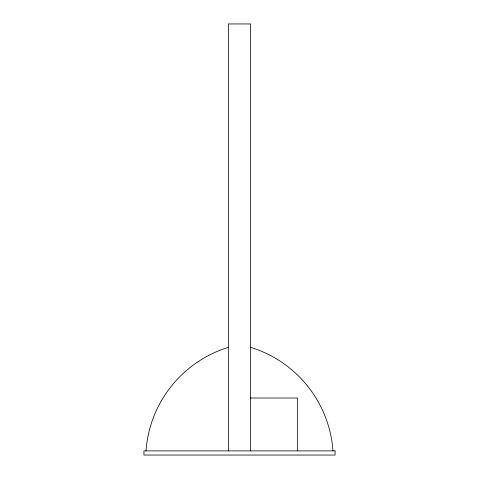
<?xml version="1.0" encoding="UTF-8"?>
<svg xmlns="http://www.w3.org/2000/svg" width="479" height="479" viewBox="0 0 479 479"><rect width="100%" height="100%" fill="white"/><g stroke="black" fill="none" stroke-linecap="round" stroke-linejoin="round"><path stroke-width="0.72" d="M250.433 398.019L297.489 398.019L297.489 450.895M250.613 450.895L250.613 23.95L228.387 23.95L228.387 450.895M146.011 450.895A117.175 117.175 0 0 1 228.717 347.227M250.283 347.227A117.175 117.175 0 0 1 332.989 450.895M335.066 450.895L143.934 450.895L143.934 455.05L335.066 455.05L335.066 450.895"/></g></svg>
